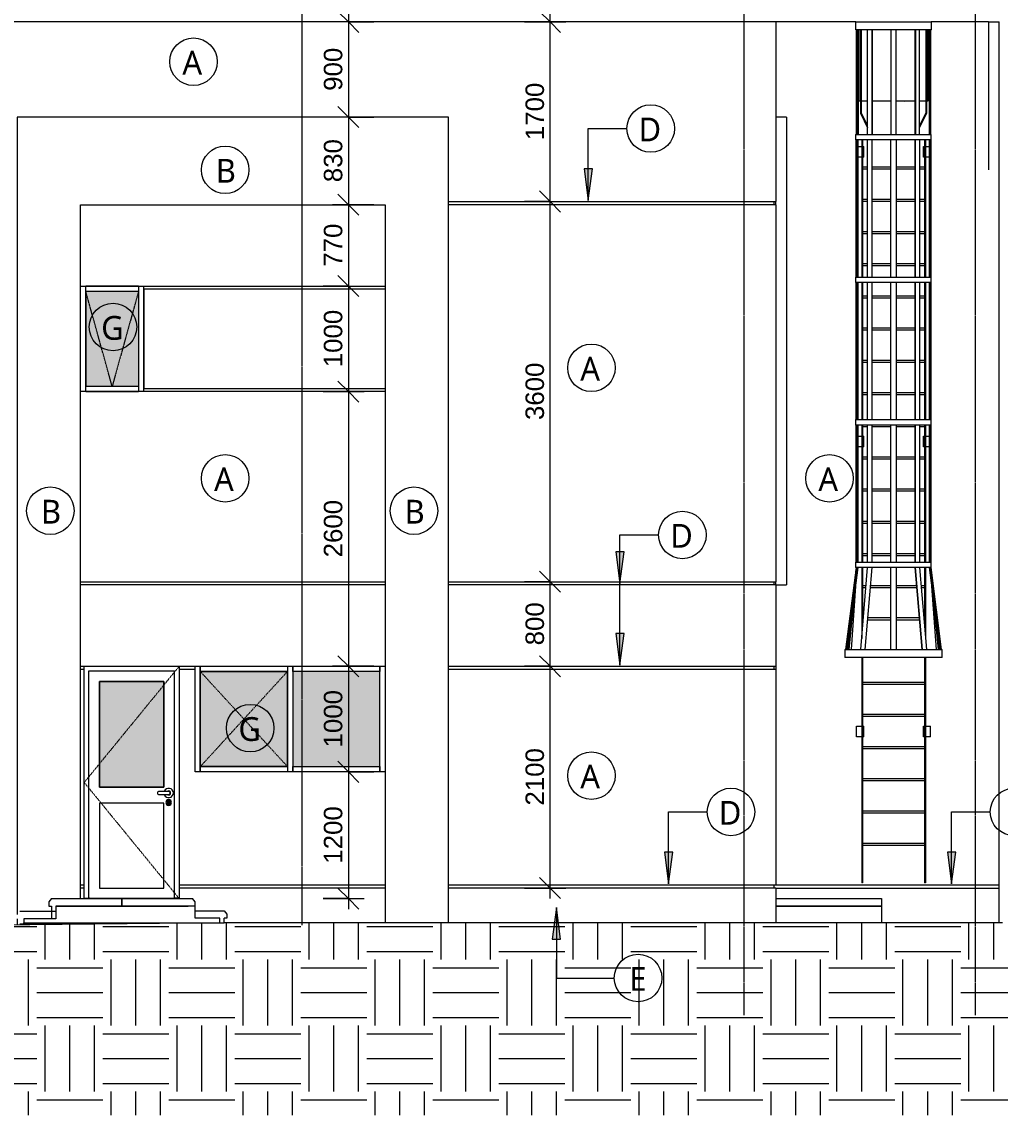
# Model space of a CAD drawing. Header units: millimetres. Extents: x -15568 to 101774, y -1636 to 15232.
# Drawn here: x 35314 to 44579, y -1600 to 8751 of the extents above; entities that cross this region are included whole.
import ezdxf

# ---------------------------------------------------------------- set-up
doc = ezdxf.new("R2010")
doc.units = ezdxf.units.MM
doc.linetypes.add('Dash', pattern=[6, 3, -3])
doc.linetypes.add('Grid Line', pattern=[22.225, 12.7, -3.175, 3.175, -3.175])
for name, color, linetype, lineweight in [('A-ANNO-DIMS', 211, 'Continuous', 9), ('A-ANNO-DIMS-100', 211, 'Continuous', 9), ('A-ANNO-NOTE', 131, 'Continuous', 9), ('A-DETL-GENF', 92, 'Continuous', 9), ('A-DETL-THIN', 151, 'Continuous', 9), ('A-DOOR', 31, 'Continuous', 9), ('A-GENM', 13, 'Continuous', 9), ('A-GLAZ-CURT', 52, 'Continuous', 9), ('A-GLAZ-CURT-HDLN', 51, 'Dash', 9), ('A-GLAZ-CWMG', 51, 'Continuous', 9), ('A-WALL', 113, 'Continuous', 9), ('S-GRID', 1, 'Continuous', 9), ('S-STRS', 31, 'Continuous', 9)]:
    doc.layers.add(name, color=color, linetype=linetype, lineweight=lineweight)
doc.styles.add('Arial_7', font='arial.ttf', dxfattribs={"height": 175})
doc.styles.add('Lucida Sans Unicode', font='l_10646.ttf', dxfattribs={"height": 225})
doc.dimstyles.new('Ele-dim-100_2', dxfattribs={"dimscale": 304.8, "dimtxt": 178.545395, "dimasz": 0.656168, "dimexe": 0.492126, "dimexo": 0.0625, "dimgap": 0.016404, "dimtad": 1, "dimdec": 0, "dimrnd": 5, "dimzin": 0, "dimdsep": 46, "dimtxsty": 'Arial_7', "dimblk1": 'OBLIQUE', "dimblk2": 'OBLIQUE', "dimsah": 1, "dimcen": 0.09, "dimdle": 0.328084, "dimazin": 0, "dimtfac": 1, "dimtdec": 4, "dimtix": 1, "dimtmove": 0, "dimatfit": 3, "dimfxl": 0.787402, "dimfxlon": 1, "dimtvp": 1, "dimtolj": 1, "dimtzin": 0, "dimarcsym": 2})

# ---------------------------------------------------------------- blocks, each defined once
blk = doc.blocks.new('System Panel - Glazed-557371-Elevation-2')
at = {"layer": 'A-GLAZ-CURT'}
blk.add_hatch(color=254, dxfattribs=at).paths.add_polyline_path([(709, 1700), (1272, 1700), (1272, 2600), (447, 2600), (447, 1700), (623, 1700)])
blk = doc.blocks.new('Rectangular Mullion - 50 x 150mm-736311-Elevation-2')
at = {"layer": 'A-GLAZ-CWMG'}
blk.add_line((-428, 2650), (-428, 1650), dxfattribs=at)
blk = doc.blocks.new('Rectangular Mullion - 50 x 150mm-736312-Elevation-2')
at = {"layer": 'A-GLAZ-CWMG'}
blk.add_line((1272, 1650), (1272, 2650), dxfattribs=at)
blk = doc.blocks.new('Rectangular Mullion - 50 x 150mm-736307-Elevation-2')
at = {"layer": 'A-GLAZ-CWMG'}
for p, q in [((-428, 2600), (-428, 2650)), ((397, 2600), (-428, 2600)), ((397, 2650), (397, 2600))]:
    blk.add_line(p, q, dxfattribs=at)
blk = doc.blocks.new('Rectangular Mullion - 50 x 150mm-736308-Elevation-2')
at = {"layer": 'A-GLAZ-CWMG'}
for p, q in [((447, 1650), (447, 1700)), ((447, 1700), (1272, 1700)), ((1272, 1700), (1272, 1650))]:
    blk.add_line(p, q, dxfattribs=at)
blk = doc.blocks.new('M_Fixed Glazed Panel - Glazed Panel-739554-Elevation-2')
at = {"layer": 'A-GLAZ-CURT'}
blk.add_hatch(color=254, dxfattribs=at).paths.add_polyline_path([(-428, 1700), (397, 1700), (397, 2600), (-428, 2600), (-428, 1718)])
for p, q in [((-428, 2600), (397, 2600)), ((-428, 1700), (-428, 2600)), ((397, 1700), (397, 2600)), ((397, 1700), (-428, 1700))]:
    blk.add_line(p, q, dxfattribs=at)
at = {"layer": 'A-GLAZ-CURT-HDLN'}
for p, q in [((-428, 1700), (397, 2600)), ((-428, 2600), (397, 1700))]:
    blk.add_line(p, q, dxfattribs=at)
blk = doc.blocks.new('Rectangular Mullion - 50 x 150mm-736309-Elevation-2')
at = {"layer": 'A-GLAZ-CWMG'}
for p, q in [((447, 2600), (447, 2650)), ((1272, 2600), (447, 2600)), ((1272, 2650), (1272, 2600))]:
    blk.add_line(p, q, dxfattribs=at)
blk = doc.blocks.new('Rectangular Mullion - 50 x 150mm-736310-Elevation-2')
at = {"layer": 'A-GLAZ-CWMG'}
for p, q in [((-428, 1650), (-428, 1700)), ((-428, 1700), (397, 1700)), ((397, 1700), (397, 1650))]:
    blk.add_line(p, q, dxfattribs=at)
blk = doc.blocks.new('Rectangular Mullion - 50x150mm-557370-Elevation-2')
at = {"layer": 'A-GLAZ-CWMG'}
for p, q in [((397, 2650), (397, 1650)), ((447, 2650), (447, 1650))]:
    blk.add_line(p, q, dxfattribs=at)
blk = doc.blocks.new('BEL-TD7 - UD1-1651757-Elevation-2')
at = {"layer": 'A-DOOR', "linetype": 'Dash'}
for p, q in [((-628, 2650), (-1528, 1550)), ((-1528, 1550), (-628, 450))]:
    blk.add_line(p, q, dxfattribs=at)
at = {"layer": 'A-DOOR'}
for p, q in [((-1483, 455), (-1483, 2605)), ((-1483, 2605), (-673, 2605)), ((-673, 455), (-673, 2605)), ((-1383, 1505), (-1383, 2505)), ((-1383, 2505), (-773, 2505)), ((-773, 2505), (-773, 1505)), ((-773, 1505), (-1383, 1505)), ((-823, 1464), (-830, 1462)), ((-830, 1438), (-830, 1462)), ((-814, 1466), (-728, 1466)), ((-1383, 1355), (-1383, 550)), ((-773, 1355), (-1383, 1355)), ((-830, 1438), (-823, 1436)), ((-728, 1434), (-814, 1434)), ((-773, 550), (-773, 1355)), ((-728, 1348), (-728, 1372)), ((-728, 1372), (-727, 1372)), ((-727, 1348), (-728, 1348)), ((-727, 1372), (-727, 1348)), ((-1383, 550), (-773, 550)), ((-1528, 455), (-1483, 455)), ((-1513, 450), (-1513, 455)), ((-1483, 455), (-673, 455)), ((-628, 455), (-673, 455)), ((-643, 450), (-643, 455))]:
    blk.add_line(p, q, dxfattribs=at)
at = {"layer": 'A-DOOR', "flags": 128}
for points in [[(-814, 1466), (-816, 1465), (-818, 1465), (-820, 1464), (-822, 1464), (-823, 1464)], [(-756, 1466), (-756, 1466), (-755, 1466), (-754, 1466), (-753, 1466), (-752, 1466), (-751, 1466), (-750, 1466), (-749, 1466), (-749, 1466), (-748, 1466), (-747, 1466), (-746, 1466), (-745, 1466), (-745, 1466), (-744, 1466), (-743, 1466), (-742, 1466), (-742, 1466), (-741, 1466), (-740, 1466), (-740, 1466), (-739, 1466), (-739, 1466), (-738, 1466), (-738, 1466), (-737, 1466), (-737, 1466), (-736, 1466), (-736, 1466), (-736, 1466), (-735, 1466), (-735, 1466), (-735, 1466), (-735, 1466), (-735, 1466), (-734, 1466)], [(-823, 1436), (-822, 1436), (-820, 1436), (-818, 1435), (-816, 1435), (-814, 1434)], [(-807, 1434), (-808, 1434), (-809, 1434), (-810, 1434), (-811, 1434), (-812, 1434), (-813, 1434), (-813, 1434), (-814, 1434)], [(-734, 1434), (-734, 1434), (-735, 1434), (-735, 1434), (-735, 1434), (-735, 1434), (-736, 1434), (-736, 1434), (-736, 1434), (-737, 1434), (-737, 1434), (-738, 1434), (-738, 1434), (-739, 1434), (-739, 1434), (-740, 1434), (-740, 1434), (-741, 1434), (-742, 1434), (-742, 1434), (-743, 1434), (-744, 1434), (-744, 1434), (-745, 1434), (-746, 1434), (-747, 1434), (-748, 1434), (-748, 1434), (-749, 1434), (-750, 1434), (-751, 1434), (-752, 1434), (-753, 1434), (-754, 1434), (-754, 1434), (-755, 1434), (-756, 1434), (-756, 1434)]]:
    blk.add_lwpolyline(points, dxfattribs=at)
at = {"layer": 'A-DOOR'}
for centre, radius, start, end in [((-728, 1450), 44.4, 0, 158.5714), ((-728, 1450), 44.4, 202.2144, 0), ((-728, 1450), 19, 0, 115.6066), ((-728, 1450), 19, 244.3934, 0), ((-728, 1450), 15.9, 270, 90), ((-728, 1450), 15.9, 0, 60), ((-728, 1360), 27, 0, 180), ((-728, 1360), 27, 180, 360), ((-728, 1360), 18, 0, 180), ((-728, 1360), 18, 180, 360), ((-728, 1450), 15.9, 300, 330)]:
    blk.add_arc(centre, radius, start, end, dxfattribs=at)
blk = doc.blocks.new('Single_Flush_Door_-_Modern_12229 - TD5-882575-Elevation-2')
at = {"layer": 'A-DOOR'}
for p, q in [((-1493, 455), (-1493, 450)), ((-1493, 450), (-1493, 455)), ((-663, 455), (-663, 450)), ((-663, 455), (-663, 450))]:
    blk.add_line(p, q, dxfattribs=at)
at = {"layer": 'A-DOOR', "linetype": 'Dash'}
for p, q in [((-1483, 450), (-1479, 455)), ((-1479, 455), (-1483, 450))]:
    blk.add_line(p, q, dxfattribs=at)
blk = doc.blocks.new('Generic Models 2 - Generic Models 1-700113-Elevation-2')
at = {"layer": 'A-GENM'}
for p in [(7037, 8750), (7137, 220)]:
    blk.add_line(p, (7137, 8750), dxfattribs=at)
blk = doc.blocks.new('proje-back - proje-back-700926-Elevation-2')
at = {"layer": 'A-GENM'}
for p, q in [((5122, 7850), (5022, 7850)), ((5122, 7850), (5122, 3420)), ((5022, 7020), (5022, 7050)), ((5022, 3420), (5022, 3450)), ((5022, 3420), (5122, 3420))]:
    blk.add_line(p, q, dxfattribs=at)
blk = doc.blocks.new('side-projection - side-projection-701340-Elevation-2')
at = {"layer": 'A-GENM'}
for p, q in [((1922, 7850), (-2163, 7850)), ((-2163, 7850), (-2163, 298)), ((1922, 220), (1922, 7850)), ((-1563, 450), (-1563, 7020)), ((-1563, 7020), (1322, 7020)), ((1322, 7020), (1322, 220)), ((-2163, 259), (-2163, 200)), ((-1563, 206), (-1563, 210))]:
    blk.add_line(p, q, dxfattribs=at)
blk = doc.blocks.new('Ladder_complete_5314 - Ladder_complete_5314-1763503-Elevation-2')
at = {"layer": 'A-GENM'}
for p, q in [((5778, 8752), (5778, 8676)), ((5780, 8752), (6495, 8752)), ((6496, 8676), (6496, 8752)), ((6495, 8676), (5780, 8676)), ((5786, 7685), (5786, 8676)), ((5795, 8676), (5795, 7685)), ((5801, 8676), (5801, 7685)), ((5823, 8676), (5823, 7886)), ((5832, 7888), (5832, 8676)), ((5891, 7685), (5891, 8676)), ((5930, 8676), (5930, 7685)), ((5934, 8676), (5934, 7685)), ((6112, 8676), (6112, 7685)), ((6163, 7685), (6163, 8676)), ((6340, 8676), (6340, 7685)), ((6344, 8676), (6344, 7685)), ((6383, 7685), (6383, 8676)), ((6442, 8676), (6442, 7888)), ((6451, 7886), (6451, 8676)), ((6474, 8676), (6474, 7685)), ((6480, 8676), (6480, 7685)), ((6489, 7685), (6489, 8676)), ((5823, 7886), (5891, 7749)), ((5891, 7771), (5832, 7888)), ((6442, 7888), (6383, 7771)), ((6383, 7749), (6451, 7886)), ((5776, 7685), (5776, 7634)), ((5776, 7685), (6493, 7685)), ((6493, 7634), (6493, 7685)), ((6493, 7634), (5776, 7634)), ((5782, 6335), (5782, 7634)), ((5786, 6335), (5786, 7634)), ((5795, 7634), (5795, 6335)), ((5801, 6335), (5801, 7634)), ((5801, 7571), (5835, 7571)), ((5835, 7634), (5835, 6335)), ((5844, 7634), (5844, 6335)), ((5844, 7571), (5854, 7571)), ((5844, 7469), (5844, 7571)), ((5854, 7469), (5854, 7571)), ((5891, 6335), (5891, 7634)), ((5930, 7634), (5930, 6335)), ((5934, 6335), (5934, 7634)), ((6112, 6335), (6112, 7634)), ((6163, 7634), (6163, 6335)), ((6340, 7634), (6340, 6335)), ((6344, 6335), (6344, 7634)), ((6383, 7634), (6383, 6335)), ((6421, 7571), (6430, 7571)), ((6421, 7469), (6421, 7571)), ((6430, 7634), (6430, 6335)), ((6430, 7469), (6430, 7571)), ((6440, 7634), (6440, 6335)), ((6440, 7571), (6474, 7571)), ((6474, 7634), (6474, 6335)), ((6480, 6335), (6480, 7634)), ((6489, 7634), (6489, 6335)), ((5835, 7469), (5801, 7469)), ((5854, 7469), (5844, 7469)), ((6430, 7469), (6421, 7469)), ((6474, 7469), (6440, 7469)), ((5844, 7377), (5891, 7377)), ((5844, 7358), (5891, 7358)), ((5934, 7377), (6112, 7377)), ((5934, 7358), (6112, 7358)), ((6163, 7377), (6340, 7377)), ((6163, 7358), (6340, 7358)), ((6383, 7377), (6430, 7377)), ((6383, 7358), (6430, 7358)), ((5844, 7072), (5891, 7072)), ((5844, 7053), (5891, 7053)), ((5934, 7072), (6112, 7072)), ((5934, 7053), (6112, 7053)), ((6163, 7072), (6340, 7072)), ((6163, 7053), (6340, 7053)), ((6383, 7072), (6430, 7072)), ((6383, 7053), (6430, 7053)), ((5844, 6767), (5891, 6767)), ((5844, 6748), (5891, 6748)), ((5934, 6767), (6112, 6767)), ((5934, 6748), (6112, 6748)), ((6163, 6767), (6340, 6767)), ((6163, 6748), (6340, 6748)), ((6383, 6767), (6430, 6767)), ((6383, 6748), (6430, 6748)), ((5844, 6463), (5891, 6463)), ((5844, 6444), (5891, 6444)), ((5934, 6463), (6112, 6463)), ((5934, 6444), (6112, 6444)), ((6163, 6463), (6340, 6463)), ((6163, 6444), (6340, 6444)), ((6383, 6463), (6430, 6463)), ((6383, 6444), (6430, 6444)), ((5776, 6335), (5776, 6284)), ((5776, 6335), (6493, 6335)), ((6493, 6284), (6493, 6335)), ((6493, 6284), (5776, 6284)), ((5782, 4985), (5782, 6284)), ((5786, 4985), (5786, 6284)), ((5795, 6284), (5795, 4985)), ((5801, 4985), (5801, 6284)), ((5835, 6284), (5835, 4985)), ((5844, 6284), (5844, 4985)), ((5891, 4985), (5891, 6284)), ((5930, 6284), (5930, 4985)), ((5934, 4985), (5934, 6284)), ((6112, 4985), (6112, 6284)), ((6163, 6284), (6163, 4985)), ((6340, 6284), (6340, 4985)), ((6344, 4985), (6344, 6284)), ((6383, 6284), (6383, 4985)), ((6430, 6284), (6430, 4985)), ((6440, 6284), (6440, 4985)), ((6474, 6284), (6474, 4985)), ((6480, 4985), (6480, 6284)), ((6489, 6284), (6489, 4985)), ((5844, 6158), (5891, 6158)), ((5844, 6139), (5891, 6139)), ((5934, 6158), (6112, 6158)), ((5934, 6139), (6112, 6139)), ((6163, 6158), (6340, 6158)), ((6163, 6139), (6340, 6139)), ((6383, 6158), (6430, 6158)), ((6383, 6139), (6430, 6139)), ((5844, 5853), (5891, 5853)), ((5844, 5834), (5891, 5834)), ((5934, 5853), (6112, 5853)), ((5934, 5834), (6112, 5834)), ((6163, 5853), (6340, 5853)), ((6163, 5834), (6340, 5834)), ((6383, 5853), (6430, 5853)), ((6383, 5834), (6430, 5834)), ((5844, 5548), (5891, 5548)), ((5844, 5529), (5891, 5529)), ((5934, 5548), (6112, 5548)), ((5934, 5529), (6112, 5529)), ((6163, 5548), (6340, 5548)), ((6163, 5529), (6340, 5529)), ((6383, 5548), (6430, 5548)), ((6383, 5529), (6430, 5529)), ((5844, 5243), (5891, 5243)), ((5844, 5224), (5891, 5224)), ((5934, 5243), (6112, 5243)), ((5934, 5224), (6112, 5224)), ((6163, 5243), (6340, 5243)), ((6163, 5224), (6340, 5224)), ((6383, 5243), (6430, 5243)), ((6383, 5224), (6430, 5224)), ((5776, 4985), (5776, 4934)), ((5776, 4985), (6493, 4985)), ((6493, 4934), (6493, 4985)), ((6493, 4934), (5776, 4934)), ((5782, 3635), (5782, 4934)), ((5786, 3635), (5786, 4934)), ((5795, 4934), (5795, 3635)), ((5801, 3635), (5801, 4934)), ((5835, 4934), (5835, 3635)), ((5844, 4934), (5844, 3635)), ((5844, 4920), (5891, 4920)), ((5891, 3635), (5891, 4934)), ((5930, 4934), (5930, 3635)), ((5934, 3635), (5934, 4934)), ((5934, 4920), (6112, 4920)), ((6112, 3635), (6112, 4934)), ((6163, 4934), (6163, 3635)), ((6163, 4920), (6340, 4920)), ((6340, 4934), (6340, 3635)), ((6344, 3635), (6344, 4934)), ((6383, 4934), (6383, 3635)), ((6383, 4920), (6430, 4920)), ((6430, 4934), (6430, 3635)), ((6440, 4934), (6440, 3635)), ((6474, 4934), (6474, 3635)), ((6480, 3635), (6480, 4934)), ((6489, 4934), (6489, 3635)), ((5801, 4827), (5835, 4827)), ((5844, 4827), (5854, 4827)), ((5844, 4726), (5844, 4827)), ((5854, 4726), (5854, 4827)), ((6421, 4827), (6430, 4827)), ((6421, 4726), (6421, 4827)), ((6430, 4726), (6430, 4827)), ((6440, 4827), (6474, 4827)), ((5835, 4726), (5801, 4726)), ((5854, 4726), (5844, 4726)), ((6430, 4726), (6421, 4726)), ((6474, 4726), (6440, 4726)), ((5844, 4634), (5891, 4634)), ((5844, 4615), (5891, 4615)), ((5934, 4634), (6112, 4634)), ((5934, 4615), (6112, 4615)), ((6163, 4634), (6340, 4634)), ((6163, 4615), (6340, 4615)), ((6383, 4634), (6430, 4634)), ((6383, 4615), (6430, 4615)), ((5844, 4329), (5891, 4329)), ((5844, 4310), (5891, 4310)), ((5934, 4329), (6112, 4329)), ((5934, 4310), (6112, 4310)), ((6163, 4329), (6340, 4329)), ((6163, 4310), (6340, 4310)), ((6383, 4329), (6430, 4329)), ((6383, 4310), (6430, 4310)), ((5844, 4024), (5891, 4024)), ((5844, 4005), (5891, 4005)), ((5934, 4024), (6112, 4024)), ((5934, 4005), (6112, 4005)), ((6163, 4024), (6340, 4024)), ((6163, 4005), (6340, 4005)), ((6383, 4024), (6430, 4024)), ((6383, 4005), (6430, 4005)), ((5776, 3635), (5776, 3584)), ((5776, 3635), (6493, 3635)), ((5844, 3719), (5891, 3719)), ((5844, 3700), (5891, 3700)), ((5934, 3719), (6112, 3719)), ((5934, 3700), (6112, 3700)), ((6163, 3719), (6340, 3719)), ((6163, 3700), (6340, 3700)), ((6383, 3719), (6430, 3719)), ((6383, 3700), (6430, 3700)), ((6493, 3584), (6493, 3635)), ((5686, 2810), (5786, 3584)), ((5795, 3584), (5694, 2810)), ((5701, 2810), (5801, 3584)), ((6493, 3584), (5776, 3584)), ((5781, 3546), (5785, 3584)), ((5826, 2810), (5891, 3584)), ((5835, 3584), (5835, 2914)), ((5844, 3584), (5844, 3027)), ((5930, 3584), (5865, 2810)), ((5869, 2810), (5934, 3584)), ((6112, 2810), (6112, 3584)), ((6163, 3584), (6163, 2810)), ((6340, 3584), (6405, 2810)), ((6410, 2810), (6344, 3584)), ((6383, 3584), (6448, 2810)), ((6430, 3584), (6430, 3027)), ((6440, 3584), (6440, 2914)), ((6474, 3584), (6574, 2810)), ((6580, 2810), (6480, 3584)), ((6489, 3584), (6589, 2810)), ((6494, 3546), (6490, 3584)), ((5778, 3408), (5734, 2810)), ((5844, 3415), (5877, 3415)), ((5844, 3396), (5875, 3396)), ((5918, 3396), (6112, 3396)), ((5920, 3415), (6112, 3415)), ((6163, 3415), (6354, 3415)), ((6163, 3396), (6356, 3396)), ((6397, 3415), (6430, 3415)), ((6399, 3396), (6430, 3396)), ((6496, 3408), (6540, 2810)), ((5758, 3255), (5714, 2810)), ((6516, 3255), (6560, 2810)), ((5844, 3110), (5851, 3110)), ((5894, 3110), (6112, 3110)), ((6163, 3110), (6380, 3110)), ((6423, 3110), (6430, 3110)), ((5708, 2810), (5732, 3048)), ((5844, 3091), (5850, 3091)), ((5893, 3091), (6112, 3091)), ((6163, 3091), (6382, 3091)), ((6425, 3091), (6430, 3091)), ((6566, 2810), (6543, 3048)), ((5677, 2810), (5677, 2734)), ((5677, 2810), (6597, 2810)), ((6598, 2734), (6598, 2810)), ((6597, 2734), (5677, 2734)), ((5835, 2734), (5835, 600)), ((5844, 2734), (5844, 600)), ((6430, 2734), (6430, 600)), ((6440, 2734), (6440, 600)), ((5844, 2500), (6430, 2500)), ((5844, 2481), (6430, 2481)), ((5844, 2195), (6430, 2195)), ((5844, 2176), (6430, 2176)), ((5787, 2084), (5835, 2084)), ((5787, 1983), (5787, 2084)), ((5844, 2084), (5854, 2084)), ((5844, 1983), (5844, 2084)), ((5854, 1983), (5854, 2084)), ((6421, 2084), (6430, 2084)), ((6421, 1983), (6421, 2084)), ((6430, 1983), (6430, 2084)), ((6440, 2084), (6487, 2084)), ((6487, 1983), (6487, 2084)), ((5835, 1983), (5787, 1983)), ((5854, 1983), (5844, 1983)), ((6430, 1983), (6421, 1983)), ((6487, 1983), (6440, 1983)), ((5844, 1891), (6430, 1891)), ((5844, 1872), (6430, 1872)), ((5844, 1586), (6430, 1586)), ((5844, 1567), (6430, 1567)), ((5844, 1281), (6430, 1281)), ((5844, 1262), (6430, 1262)), ((5844, 976), (6430, 976)), ((5844, 957), (6430, 957)), ((5844, 600), (5835, 600)), ((6440, 600), (6430, 600))]:
    blk.add_line(p, q, dxfattribs=at)
blk = doc.blocks.new('Rectangular Mullion - 50 x 150mm-736500-Elevation-2')
at = {"layer": 'A-GLAZ-CWMG'}
blk.add_line((5022, 2650), (5022, 2620), dxfattribs=at)
blk = doc.blocks.new('Top-hung - Glazed Panel-739642-Elevation-2')
at = {"layer": 'A-GLAZ-CURT'}
blk.add_hatch(color=254, dxfattribs=at).paths.add_polyline_path([(-1092, 5300), (-1013, 5300), (-1013, 6200), (-1513, 6200), (-1513, 5300), (-1435, 5300)])
for p, q in [((-1513, 6200), (-1013, 6200)), ((-1513, 6200), (-1513, 5300)), ((-1013, 6200), (-1013, 5300)), ((-1013, 5300), (-1513, 5300))]:
    blk.add_line(p, q, dxfattribs=at)
at = {"layer": 'A-GLAZ-CURT-HDLN'}
for p, q in [((-1263, 5300), (-1513, 6200)), ((-1013, 6200), (-1263, 5300))]:
    blk.add_line(p, q, dxfattribs=at)
blk = doc.blocks.new('Rectangular Mullion - 50 x 150mm-736499-Elevation-2')
at = {"layer": 'A-GLAZ-CWMG'}
for p, q in [((-1013, 6250), (-963, 6250)), ((-1013, 6250), (-1013, 5250)), ((-963, 5250), (-963, 6250)), ((-963, 5250), (-1013, 5250))]:
    blk.add_line(p, q, dxfattribs=at)
blk = doc.blocks.new('Rectangular Mullion - 50 x 150mm-V3-Elevation-2')
at = {"layer": 'A-GLAZ-CWMG'}
for p, q in [((-1563, 6250), (-1513, 6250)), ((-1513, 5250), (-1513, 6250)), ((-1513, 5250), (-1563, 5250))]:
    blk.add_line(p, q, dxfattribs=at)
blk = doc.blocks.new('Rectangular Mullion - 50 x 150mm-736534-Elevation-2')
at = {"layer": 'A-GLAZ-CWMG'}
for p, q in [((-1513, 6200), (-1513, 6250)), ((-1013, 6250), (-1513, 6250)), ((-1013, 6250), (-1013, 6200)), ((-1513, 6200), (-1013, 6200))]:
    blk.add_line(p, q, dxfattribs=at)
blk = doc.blocks.new('Rectangular Mullion - 50 x 150mm-736535-Elevation-2')
at = {"layer": 'A-GLAZ-CWMG'}
for p, q in [((-1513, 5250), (-1513, 5300)), ((-1013, 5300), (-1513, 5300)), ((-1013, 5300), (-1013, 5250)), ((-1513, 5250), (-1013, 5250))]:
    blk.add_line(p, q, dxfattribs=at)
blk = doc.blocks.new('Chequered plate - Chequered plate-1756850-Elevation-2')
at = {"layer": 'A-GENM'}
h = blk.add_hatch(dxfattribs=at)
h.set_pattern_fill('FP_4', color=256, style=0, pattern_type=2)
h.set_pattern_definition([(45, (-3852.3, 1200), (-212.132, 212.132), []), (135, (-3852.3, 1200), (-212.132, -212.132), [])])
h.paths.add_polyline_path([(6453, 8000), (6462, 8000), (6462, 8004), (6451, 8004), (6451, 8000)])
h.paths.add_polyline_path([(5812, 8000), (5823, 8000), (5823, 8004), (5812, 8004)])
h.paths.add_polyline_path([(5832, 8000), (5891, 8000), (5891, 8004), (5832, 8004)])
h.paths.add_polyline_path([(5934, 8000), (6112, 8000), (6112, 8004), (5934, 8004)])
h.paths.add_polyline_path([(6442, 8000), (6442, 8004), (6383, 8004), (6383, 8000)])
h.paths.add_polyline_path([(6340, 8000), (6340, 8004), (6163, 8004), (6163, 8000)])
for p, q in [((5812, 8004), (5823, 8004)), ((5812, 8000), (5812, 8004)), ((5823, 8000), (5812, 8000)), ((5832, 8004), (5891, 8004)), ((5891, 8000), (5832, 8000)), ((5934, 8004), (6112, 8004)), ((6112, 8000), (5934, 8000)), ((6163, 8004), (6340, 8004)), ((6340, 8000), (6163, 8000)), ((6383, 8004), (6442, 8004)), ((6442, 8000), (6383, 8000)), ((6451, 8004), (6462, 8004)), ((6462, 8000), (6451, 8000)), ((6462, 8004), (6462, 8000))]:
    blk.add_line(p, q, dxfattribs=at)
blk = doc.blocks.new('GL-TEXT2 - External finishes-tag 2-777035-Elevation-2')
at = {"layer": 'A-ANNO-NOTE'}
blk.add_circle((-4088, 5475), 225, dxfattribs=at)
blk = doc.blocks.new('DIMBLOCK36-Elevation-2')
at = {"layer": 'A-ANNO-DIMS-100', "transparency": 16777216}
for p, q in [((38407, 9350), (38307, 9450)), ((38407, 9450), (38407, 8750)), ((38647, 9350), (38257, 9350)), ((38407, 9350), (38507, 9250)), ((38407, 9350), (38647, 9350)), ((38407, 8750), (38307, 8850)), ((38647, 8750), (38257, 8750)), ((38407, 8750), (38507, 8650)), ((38407, 8750), (38647, 8750))]:
    blk.add_line(p, q, dxfattribs=at)
at = {"layer": 'A-ANNO-DIMS-100', "color": 0, "transparency": 16777216, "insert": (38174, 8848), "char_height": 175, "width": 484.54, "attachment_point": 1, "rotation": 90, "line_spacing_factor": 0.941778, "style": 'Arial_7'}
blk.add_mtext('600', dxfattribs=at)
blk = doc.blocks.new('_Oblique')
at = {"color": 0, "linetype": 'ByBlock', "lineweight": -2}
blk.add_line((-0.5, -0.5), (0.5, 0.5), dxfattribs=at)
blk = doc.blocks.new('DIMBLOCK37-Elevation-2')
at = {"layer": 'A-ANNO-DIMS-100', "transparency": 16777216}
for p, q in [((38407, 8750), (38307, 8850)), ((38647, 8750), (38257, 8750)), ((38407, 8750), (38407, 7850)), ((38407, 8750), (38507, 8650)), ((38407, 8750), (38647, 8750)), ((38407, 7850), (38307, 7950)), ((38647, 7850), (38257, 7850)), ((38407, 7850), (38507, 7750)), ((38407, 7850), (38647, 7850))]:
    blk.add_line(p, q, dxfattribs=at)
at = {"layer": 'A-ANNO-DIMS-100', "color": 0, "transparency": 16777216, "insert": (38174, 8098), "char_height": 175, "width": 484.54, "attachment_point": 1, "rotation": 90, "line_spacing_factor": 0.941778, "style": 'Arial_7'}
blk.add_mtext('900', dxfattribs=at)
blk = doc.blocks.new('DIMBLOCK38-Elevation-2')
at = {"layer": 'A-ANNO-DIMS-100', "transparency": 16777216}
for p, q in [((38407, 7850), (38307, 7950)), ((38647, 7850), (38257, 7850)), ((38407, 7850), (38407, 7020)), ((38407, 7850), (38507, 7750)), ((38407, 7850), (38647, 7850)), ((38407, 7020), (38307, 7120)), ((38647, 7020), (38257, 7020)), ((38407, 7020), (38507, 6920)), ((38407, 7020), (38647, 7020))]:
    blk.add_line(p, q, dxfattribs=at)
at = {"layer": 'A-ANNO-DIMS-100', "color": 0, "transparency": 16777216, "insert": (38174, 7233), "char_height": 175, "width": 484.54, "attachment_point": 1, "rotation": 90, "line_spacing_factor": 0.941778, "style": 'Arial_7'}
blk.add_mtext('830', dxfattribs=at)
blk = doc.blocks.new('DIMBLOCK39-Elevation-2')
at = {"layer": 'A-ANNO-DIMS-100', "transparency": 16777216}
for p, q in [((38407, 7020), (38307, 7120)), ((38647, 7020), (38257, 7020)), ((38407, 7020), (38407, 6250)), ((38407, 7020), (38507, 6920)), ((38407, 7020), (38647, 7020)), ((38407, 6250), (38307, 6350)), ((38167, 6250), (38557, 6250)), ((38407, 6250), (38167, 6250)), ((38407, 6250), (38507, 6150))]:
    blk.add_line(p, q, dxfattribs=at)
at = {"layer": 'A-ANNO-DIMS-100', "color": 0, "transparency": 16777216, "insert": (38174, 6433), "char_height": 175, "width": 484.54, "attachment_point": 1, "rotation": 90, "line_spacing_factor": 0.941778, "style": 'Arial_7'}
blk.add_mtext('770', dxfattribs=at)
blk = doc.blocks.new('DIMBLOCK40-Elevation-2')
at = {"layer": 'A-ANNO-DIMS-100', "transparency": 16777216}
for p, q in [((38407, 6250), (38307, 6350)), ((38167, 6250), (38557, 6250)), ((38407, 6250), (38167, 6250)), ((38407, 6250), (38407, 5250)), ((38407, 6250), (38507, 6150)), ((38407, 5250), (38307, 5350)), ((38167, 5250), (38557, 5250)), ((38407, 5250), (38167, 5250)), ((38407, 5250), (38507, 5150))]:
    blk.add_line(p, q, dxfattribs=at)
at = {"layer": 'A-ANNO-DIMS-100', "color": 0, "transparency": 16777216, "insert": (38174, 5481), "char_height": 175, "width": 646.06, "attachment_point": 1, "rotation": 90, "line_spacing_factor": 0.941778, "style": 'Arial_7'}
blk.add_mtext('1000', dxfattribs=at)
blk = doc.blocks.new('DIMBLOCK41-Elevation-2')
at = {"layer": 'A-ANNO-DIMS-100', "transparency": 16777216}
for p, q in [((38407, 5250), (38307, 5350)), ((38167, 5250), (38557, 5250)), ((38407, 5250), (38167, 5250)), ((38407, 5250), (38407, 2650)), ((38407, 5250), (38507, 5150)), ((38407, 2650), (38307, 2750)), ((38647, 2650), (38257, 2650)), ((38407, 2650), (38507, 2550)), ((38407, 2650), (38647, 2650))]:
    blk.add_line(p, q, dxfattribs=at)
at = {"layer": 'A-ANNO-DIMS-100', "color": 0, "transparency": 16777216, "insert": (38174, 3681), "char_height": 175, "width": 646.06, "attachment_point": 1, "rotation": 90, "line_spacing_factor": 0.941778, "style": 'Arial_7'}
blk.add_mtext('2600', dxfattribs=at)
blk = doc.blocks.new('DIMBLOCK42-Elevation-2')
at = {"layer": 'A-ANNO-DIMS-100', "transparency": 16777216}
for p, q in [((38407, 2650), (38307, 2750)), ((38647, 2650), (38257, 2650)), ((38407, 2650), (38407, 1650)), ((38407, 2650), (38507, 2550)), ((38407, 2650), (38647, 2650)), ((38407, 1650), (38307, 1750)), ((38647, 1650), (38257, 1650)), ((38407, 1650), (38507, 1550)), ((38407, 1650), (38647, 1650))]:
    blk.add_line(p, q, dxfattribs=at)
at = {"layer": 'A-ANNO-DIMS-100', "color": 0, "transparency": 16777216, "insert": (38174, 1881), "char_height": 175, "width": 646.06, "attachment_point": 1, "rotation": 90, "line_spacing_factor": 0.941778, "style": 'Arial_7'}
blk.add_mtext('1000', dxfattribs=at)
blk = doc.blocks.new('DIMBLOCK43-Elevation-2')
at = {"layer": 'A-ANNO-DIMS-100', "transparency": 16777216}
for p, q in [((38407, 1650), (38307, 1750)), ((38647, 1650), (38257, 1650)), ((38407, 1650), (38407, 350)), ((38407, 1650), (38507, 1550)), ((38407, 1650), (38647, 1650)), ((38407, 450), (38307, 550)), ((38167, 450), (38557, 450)), ((38407, 450), (38167, 450)), ((38407, 450), (38507, 350))]:
    blk.add_line(p, q, dxfattribs=at)
at = {"layer": 'A-ANNO-DIMS-100', "color": 0, "transparency": 16777216, "insert": (38174, 781), "char_height": 175, "width": 646.06, "attachment_point": 1, "rotation": 90, "line_spacing_factor": 0.941778, "style": 'Arial_7'}
blk.add_mtext('1200', dxfattribs=at)
blk = doc.blocks.new('DIMBLOCK53-Elevation-2')
at = {"layer": 'A-ANNO-DIMS-100', "transparency": 16777216}
for p, q in [((40316, 2650), (40216, 2750)), ((40076, 2650), (40466, 2650)), ((40316, 2650), (40076, 2650)), ((40316, 450), (40316, 2650)), ((40316, 2650), (40416, 2550)), ((40316, 550), (40216, 650)), ((40076, 550), (40466, 550)), ((40316, 550), (40076, 550)), ((40316, 550), (40416, 450))]:
    blk.add_line(p, q, dxfattribs=at)
at = {"layer": 'A-ANNO-DIMS-100', "color": 0, "transparency": 16777216, "insert": (40084, 1331), "char_height": 175, "width": 646.06, "attachment_point": 1, "rotation": 90, "line_spacing_factor": 0.941778, "style": 'Arial_7'}
blk.add_mtext('2100', dxfattribs=at)
blk = doc.blocks.new('DIMBLOCK54-Elevation-2')
at = {"layer": 'A-ANNO-DIMS-100', "transparency": 16777216}
for p, q in [((40316, 3450), (40216, 3550)), ((40076, 3450), (40466, 3450)), ((40316, 3450), (40076, 3450)), ((40316, 2650), (40316, 3450)), ((40316, 3450), (40416, 3350)), ((40316, 2650), (40216, 2750)), ((40076, 2650), (40466, 2650)), ((40316, 2650), (40076, 2650)), ((40316, 2650), (40416, 2550))]:
    blk.add_line(p, q, dxfattribs=at)
at = {"layer": 'A-ANNO-DIMS-100', "color": 0, "transparency": 16777216, "insert": (40084, 2848), "char_height": 175, "width": 484.54, "attachment_point": 1, "rotation": 90, "line_spacing_factor": 0.941778, "style": 'Arial_7'}
blk.add_mtext('800', dxfattribs=at)
blk = doc.blocks.new('DIMBLOCK55-Elevation-2')
at = {"layer": 'A-ANNO-DIMS-100', "transparency": 16777216}
for p, q in [((40316, 7050), (40216, 7150)), ((40076, 7050), (40466, 7050)), ((40316, 7050), (40076, 7050)), ((40316, 3450), (40316, 7050)), ((40316, 7050), (40416, 6950)), ((40316, 3450), (40216, 3550)), ((40076, 3450), (40466, 3450)), ((40316, 3450), (40076, 3450)), ((40316, 3450), (40416, 3350))]:
    blk.add_line(p, q, dxfattribs=at)
at = {"layer": 'A-ANNO-DIMS-100', "color": 0, "transparency": 16777216, "insert": (40084, 4981), "char_height": 175, "width": 646.06, "attachment_point": 1, "rotation": 90, "line_spacing_factor": 0.941778, "style": 'Arial_7'}
blk.add_mtext('3600', dxfattribs=at)
blk = doc.blocks.new('DIMBLOCK56-Elevation-2')
at = {"layer": 'A-ANNO-DIMS-100', "transparency": 16777216}
for p, q in [((40316, 8750), (40216, 8850)), ((40076, 8750), (40466, 8750)), ((40316, 8750), (40076, 8750)), ((40316, 7050), (40316, 8750)), ((40316, 8750), (40416, 8650)), ((40316, 7050), (40216, 7150)), ((40076, 7050), (40466, 7050)), ((40316, 7050), (40076, 7050)), ((40316, 7050), (40416, 6950))]:
    blk.add_line(p, q, dxfattribs=at)
at = {"layer": 'A-ANNO-DIMS-100', "color": 0, "transparency": 16777216, "insert": (40084, 7631), "char_height": 175, "width": 646.06, "attachment_point": 1, "rotation": 90, "line_spacing_factor": 0.941778, "style": 'Arial_7'}
blk.add_mtext('1700', dxfattribs=at)
blk = doc.blocks.new('DIMBLOCK57-Elevation-2')
at = {"layer": 'A-ANNO-DIMS-100', "transparency": 16777216}
for p, q in [((40316, 9350), (40216, 9450)), ((40316, 8750), (40316, 9450)), ((40076, 9350), (40466, 9350)), ((40316, 9350), (40076, 9350)), ((40316, 9350), (40416, 9250)), ((40316, 8750), (40216, 8850)), ((40076, 8750), (40466, 8750)), ((40316, 8750), (40076, 8750)), ((40316, 8750), (40416, 8650))]:
    blk.add_line(p, q, dxfattribs=at)
at = {"layer": 'A-ANNO-DIMS-100', "color": 0, "transparency": 16777216, "insert": (40084, 8848), "char_height": 175, "width": 484.54, "attachment_point": 1, "rotation": 90, "line_spacing_factor": 0.941778, "style": 'Arial_7'}
blk.add_mtext('600', dxfattribs=at)

msp = doc.modelspace()

# ---------------------------------------------------------------- hatches: boundary and pattern name
at = {"layer": 'A-ANNO-NOTE'}
for points in [[(40678.4, 7059.4), (40717.9, 7359.4), (40638.9, 7359.4)], [(40978.4, 3434.8), (41017.9, 3734.8), (40938.9, 3734.8)], [(40978.4, 2659.4), (41017.9, 2959.4), (40938.9, 2959.4)], [(41438.4, 589.4), (41477.9, 889.4), (41398.9, 889.4)], [(44118.4, 589.4), (44157.9, 889.4), (44078.9, 889.4)], [(40376.1, 365.3), (40336.6, 65.3), (40415.6, 65.3)]]:
    msp.add_hatch(color=256, dxfattribs=at).paths.add_polyline_path(points)
at = {"layer": 'A-DETL-GENF'}
msp.add_hatch(color=254, dxfattribs=at).paths.add_polyline_path([(36049.6, 1505), (36659.6, 1505), (36659.6, 2505), (36049.6, 2505), (36049.6, 1591.6)])
h = msp.add_hatch(dxfattribs=at)
h.set_pattern_fill('FP_5', color=8, style=0, pattern_type=2)
h.set_pattern_definition([(0, (33580.17, 1200), (625, 625), [625, -625]), (0, (33580.17, 1434.4), (625, 625), [625, -625]), (0, (33580.17, 1668.75), (625, 625), [625, -625]), (90, (33658.3, 1746.9), (-625, 625), [625, -625]), (90, (33892.67, 1746.9), (-625, 625), [625, -625]), (90, (34127.04, 1746.9), (-625, 625), [625, -625])])
h.paths.add_polyline_path([(51086.8, -1600), (51988.4, -1600), (51988.4, 300), (50554.6, 300), (50554.6, -180.7), (50479.6, -180.7), (50479.6, -229.3), (50414.6, -120.7), (50414.6, -180.7), (50354.6, -180.7), (50354.6, 300), (47054.6, 300), (44569.6, 220), (37189.3, 219.6), (30404.6, 150), (29054.6, 150), (26754.6, 0), (19554.6, 0), (19554.6, -427.2), (19479.6, -427.2), (19479.6, -475.7), (19414.6, -367.2), (19414.6, -427.2), (19354.6, -427.2), (19354.6, 0), (19154.6, 0), (19154.6, -1600), (50354.6, -1600)])

# ---------------------------------------------------------------- linework, layer by layer
at = {"layer": 'A-ANNO-NOTE'}
for p, q in [((40678.4, 7740.7), (41044.6, 7740.7)), ((40678.4, 7059.4), (40678.4, 7740.7)), ((40717.9, 7359.4), (40638.9, 7359.4)), ((40638.9, 7359.4), (40678.4, 7059.4)), ((40678.4, 7059.4), (40717.9, 7359.4)), ((40978.4, 3893.1), (41344.6, 3893.1)), ((40978.4, 3434.8), (40978.4, 3893.1)), ((40978.4, 3893.1), (41344.6, 3893.1)), ((40978.4, 2659.4), (40978.4, 3893.1)), ((41017.9, 3734.8), (40938.9, 3734.8)), ((40938.9, 3734.8), (40978.4, 3434.8)), ((40978.4, 3434.8), (41017.9, 3734.8)), ((41017.9, 2959.4), (40938.9, 2959.4)), ((40938.9, 2959.4), (40978.4, 2659.4)), ((40978.4, 2659.4), (41017.9, 2959.4)), ((41438.4, 1270.7), (41804.6, 1270.7)), ((41438.4, 589.4), (41438.4, 1270.7)), ((44118.4, 1270.7), (44484.6, 1270.7)), ((44118.4, 589.4), (44118.4, 1270.7)), ((41477.9, 889.4), (41398.9, 889.4)), ((41398.9, 889.4), (41438.4, 589.4)), ((41438.4, 589.4), (41477.9, 889.4)), ((44157.9, 889.4), (44078.9, 889.4)), ((44078.9, 889.4), (44118.4, 589.4)), ((44118.4, 589.4), (44157.9, 889.4)), ((40376.1, 365.3), (40336.6, 65.3)), ((40415.6, 65.3), (40376.1, 365.3)), ((40376.1, 365.3), (40376.1, -301.8)), ((40336.6, 65.3), (40415.6, 65.3)), ((40376.1, -301.8), (40924.7, -301.8))]:
    msp.add_line(p, q, dxfattribs=at)
at = {"layer": 'A-DETL-THIN'}
for p, q in [((36659.6, 2505), (36049.6, 2505)), ((36049.6, 2505), (36049.6, 1505)), ((36659.6, 1505), (36659.6, 2505)), ((36049.6, 1505), (36659.6, 1505)), ((42454.6, 580), (44569.6, 580)), ((42454.6, 550), (44569.6, 550)), ((36954.6, 379.2), (35634.6, 379.2)), ((35634.6, 379.2), (35634.6, 260)), ((36954.6, 265), (36954.6, 379.2)), ((37229.6, 220), (30404.6, 150)), ((35634.6, 260), (35334, 260)), ((35334, 260), (35334, 220)), ((35334, 220), (37189.6, 220)), ((37189.6, 265), (36954.6, 265)), ((37189.6, 220), (37189.6, 265)), ((44601.3, 220), (37229.6, 220))]:
    msp.add_line(p, q, dxfattribs=at)
at = {"layer": 'A-WALL'}
for p, q in [((43212.3, 8750), (27419.6, 8750)), ((42454.6, 8750), (42454.6, 7050)), ((44469.6, 8750), (43927, 8750)), ((44469.6, 8750), (44469.6, 7350)), ((43244.6, 8004), (43244.6, 8675.6)), ((43894.6, 8675.6), (43894.6, 8004)), ((39354.6, 7050), (42454.6, 7050)), ((42434.6, 7050), (42434.6, 7020)), ((42454.6, 7020), (39354.6, 7020)), ((42454.6, 7020), (42454.6, 3450)), ((35869.6, 6250), (38754.6, 6250)), ((38754.6, 6220), (36469.6, 6220)), ((36469.6, 6220), (36469.6, 5280)), ((36469.6, 5280), (38754.6, 5280)), ((38754.6, 5250), (35869.6, 5250)), ((35869.6, 3450), (38754.6, 3450)), ((38754.6, 3420), (35869.6, 3420)), ((39354.6, 3450), (42454.6, 3450)), ((42454.6, 3420), (39354.6, 3420)), ((42434.6, 3450), (42434.6, 3420)), ((42454.6, 3420), (42454.6, 2650)), ((35869.6, 2650), (38754.6, 2650)), ((35904.6, 2620), (35869.6, 2620)), ((35904.6, 450), (35904.6, 2650)), ((36804.6, 2650), (36804.6, 450)), ((36954.6, 2620), (36804.6, 2620)), ((36954.6, 1650), (36954.6, 2650)), ((39354.6, 2650), (42454.6, 2650)), ((42454.6, 2620), (39354.6, 2620)), ((42434.6, 2650), (42434.6, 2620)), ((42454.6, 2620), (42454.6, 580)), ((38754.6, 1650), (36954.6, 1650)), ((35869.6, 580), (35904.6, 580)), ((35904.6, 550), (35869.6, 550)), ((36804.6, 580), (38754.6, 580)), ((38754.6, 550), (36804.6, 550)), ((39354.6, 580), (42454.6, 580)), ((42454.6, 550), (39354.6, 550)), ((42434.6, 580), (42434.6, 550)), ((42454.6, 550), (42454.6, 220))]:
    msp.add_line(p, q, dxfattribs=at)
at = {"layer": 'S-GRID', "linetype": 'Grid Line'}
for p, q in [((37969.6, 200), (37969.6, 13132.2)), ((42154.6, -653.8), (42154.6, 13132.2)), ((44344.6, -653.8), (44344.6, 13132.2))]:
    msp.add_line(p, q, dxfattribs=at)
at = {"layer": 'S-STRS'}
for p, q in [((35594.6, 450), (35569.6, 418.2)), ((35569.6, 418.2), (35569.6, 412.3)), ((35594.6, 450), (36262.1, 450)), ((36262.1, 380), (36262.1, 450)), ((36262.1, 450), (36929.6, 450)), ((36262.1, 450), (36262.1, 380)), ((36954.6, 418.2), (36929.6, 450)), ((36954.6, 412.3), (36954.6, 418.2)), ((42454.6, 450), (43454.6, 450)), ((43454.6, 450), (43454.6, 380)), ((35294.6, 330), (35569.6, 330)), ((35569.6, 412.3), (35569.6, 379.2)), ((35569.6, 379.2), (35594.6, 379.2)), ((35569.6, 330), (35594.6, 330)), ((35594.6, 379.2), (35594.6, 330)), ((35594.6, 330), (35594.6, 260)), ((35594.6, 330), (35634.6, 330)), ((35634.6, 380), (36005.8, 380)), ((36262.1, 380), (35634.6, 380)), ((36005.8, 380), (36262.1, 380)), ((36262.1, 380), (36518.1, 380)), ((36889.6, 380), (36262.1, 380)), ((36518.1, 380), (36889.6, 380)), ((36954.6, 379.2), (36954.6, 412.3)), ((36954.6, 335), (37229.6, 335)), ((37229.6, 335), (37254.6, 303.2)), ((42454.6, 380), (43454.6, 380)), ((43454.6, 380), (42454.6, 380)), ((43454.6, 380), (43454.6, 220)), ((35294.6, 210), (35334.6, 210)), ((35334.6, 210), (35334.6, 220.1)), ((35334.6, 210), (35334.6, 220.1)), ((35334.6, 210), (35569.6, 210)), ((35634.6, 210), (35569.6, 210)), ((35634.6, 210), (35980.8, 210)), ((35980.8, 210), (36005.8, 220)), ((37189.6, 220), (37229.6, 220)), ((37229.6, 220), (37229.6, 264.2)), ((37254.6, 264.2), (37229.6, 264.2)), ((37254.6, 303.2), (37254.6, 297.3)), ((37254.6, 297.3), (37254.6, 264.2))]:
    msp.add_line(p, q, dxfattribs=at)

# ---------------------------------------------------------------- block references
at = {"layer": 'A-ANNO-NOTE'}
for p in [(41028, 2898.3), (45358, 2265.7), (41328, 1875), (40265.5, 387.3), (44796.3, 0), (41328, -1046), (47050.9, -1046), (39671.8, -1352.9), (43115.7, -1352.9), (45658, -1581.9), (41564.9, -3410.7), (44796.3, -3860.7), (46118, -4204.3), (48798, -4204.3), (45238, -5776.8)]:
    msp.add_blockref('GL-TEXT2 - External finishes-tag 2-777035-Elevation-2', p, dxfattribs=at)
at = {"layer": 'A-DOOR'}
for name in ['BEL-TD7 - UD1-1651757-Elevation-2', 'Single_Flush_Door_-_Modern_12229 - TD5-882575-Elevation-2']:
    msp.add_blockref(name, (37432.5, 0), dxfattribs=at)
at = {"layer": 'A-GENM'}
for name in ['Ladder_complete_5314 - Ladder_complete_5314-1763503-Elevation-2', 'Generic Models 2 - Generic Models 1-700113-Elevation-2', 'Chequered plate - Chequered plate-1756850-Elevation-2', 'side-projection - side-projection-701340-Elevation-2', 'proje-back - proje-back-700926-Elevation-2']:
    msp.add_blockref(name, (37432.5, 0), dxfattribs=at)
at = {"layer": 'A-GLAZ-CURT'}
for name in ['Top-hung - Glazed Panel-739642-Elevation-2', 'M_Fixed Glazed Panel - Glazed Panel-739554-Elevation-2', 'System Panel - Glazed-557371-Elevation-2']:
    msp.add_blockref(name, (37432.5, 0), dxfattribs=at)
at = {"layer": 'A-GLAZ-CWMG'}
for name in ['Rectangular Mullion - 50 x 150mm-V3-Elevation-2', 'Rectangular Mullion - 50 x 150mm-736534-Elevation-2', 'Rectangular Mullion - 50 x 150mm-736499-Elevation-2', 'Rectangular Mullion - 50 x 150mm-736535-Elevation-2', 'Rectangular Mullion - 50 x 150mm-736311-Elevation-2', 'Rectangular Mullion - 50 x 150mm-736307-Elevation-2', 'Rectangular Mullion - 50x150mm-557370-Elevation-2', 'Rectangular Mullion - 50 x 150mm-736309-Elevation-2', 'Rectangular Mullion - 50 x 150mm-736312-Elevation-2', 'Rectangular Mullion - 50 x 150mm-736500-Elevation-2', 'Rectangular Mullion - 50 x 150mm-736310-Elevation-2', 'Rectangular Mullion - 50 x 150mm-736308-Elevation-2']:
    msp.add_blockref(name, (37432.5, 0), dxfattribs=at)

# ---------------------------------------------------------------- texts
at = {"layer": 'A-ANNO-NOTE', "char_height": 225, "attachment_point": 1, "style": 'Lucida Sans Unicode'}
for s, insert, width in [('A', (36834.4, 8477), 264.557), ('D', (41154.4, 7844.4), 288.607), ('B', (37150.9, 7453.7), 224.472), ('G', (36065.4, 5966), 280.591), ('A', (40602.7, 5578.7), 264.557), ('A', (37134.4, 4532.7), 264.557), ('A', (42857.3, 4532.7), 264.557), ('B', (35494.7, 4225.8), 224.472), ('B', (38938.6, 4225.8), 224.472), ('D', (41454.4, 3996.8), 288.607), ('G', (37364.8, 2168.1), 280.591), ('A', (40602.7, 1718.1), 264.557), ('D', (41914.4, 1374.4), 288.607), ('E', (41067.4, -198), 208.439)]:
    msp.add_mtext(s, dxfattribs=dict(at, insert=insert, width=width))

# ---------------------------------------------------------------- dimensions: what is measured, and where the dimension line sits
at = {"layer": 'A-ANNO-DIMS'}
for base, p1, p2, override, picture, middle in [((38406.6, 8750), (38646.6, 9350), (38646.6, 8750), {"dimpost": '<>', "dimfxl": 600}, 'DIMBLOCK36-Elevation-2', (38312.3, 9050)), ((40315.7, 9350), (40075.7, 8750), (40075.7, 9350), {"dimpost": '<>', "dimfxl": 600}, 'DIMBLOCK57-Elevation-2', (40221.4, 9050)), ((38406.6, 7850), (38646.6, 8750), (38646.6, 7850), {"dimpost": '<>', "dimfxl": 900}, 'DIMBLOCK37-Elevation-2', (38312.3, 8300)), ((40315.7, 8750), (40075.7, 7050), (40075.7, 8750), {"dimpost": '<>', "dimfxl": 1700}, 'DIMBLOCK56-Elevation-2', (40221.4, 7900)), ((38406.6, 7020), (38646.6, 7850), (38646.6, 7020), {"dimpost": '<>', "dimfxl": 830}, 'DIMBLOCK38-Elevation-2', (38312.2, 7435)), ((40315.7, 7050), (40075.7, 3450), (40075.7, 7050), {"dimpost": '<>', "dimfxl": 3600}, 'DIMBLOCK55-Elevation-2', (40221.3, 5250)), ((38406.6, 6250), (38646.6, 7020), (38166.6, 6250), {"dimpost": '<>', "dimfxl": 907.358804}, 'DIMBLOCK39-Elevation-2', (38312.3, 6635)), ((38406.6, 5250), (38166.6, 6250), (38166.6, 5250), {"dimpost": '<>', "dimfxl": 1000}, 'DIMBLOCK40-Elevation-2', (38312.3, 5750)), ((38406.6, 2650), (38166.6, 5250), (38646.6, 2650), {"dimpost": '<>', "dimfxl": 2643.936459}, 'DIMBLOCK41-Elevation-2', (38312.3, 3950)), ((40315.7, 3450), (40075.7, 2650), (40075.7, 3450), {"dimpost": '<>', "dimfxl": 800}, 'DIMBLOCK54-Elevation-2', (40221.4, 3050)), ((38406.6, 1650), (38646.6, 2650), (38646.6, 1650), {"dimpost": '<>', "dimfxl": 1000}, 'DIMBLOCK42-Elevation-2', (38312.3, 2150)), ((40315.7, 2650), (40075.7, 550), (40075.7, 2650), {"dimpost": '<>', "dimfxl": 2100}, 'DIMBLOCK53-Elevation-2', (40221.4, 1600)), ((38406.6, 450), (38646.6, 1650), (38166.6, 450), {"dimpost": '<>', "dimfxl": 1292.439554}, 'DIMBLOCK43-Elevation-2', (38312.3, 1050))]:
    dim = msp.add_linear_dim(base=base, p1=p1, p2=p2, angle=90, dimstyle='Ele-dim-100_2', override=override, dxfattribs=at)
    dim.commit()
    dim.dimension.update_dxf_attribs({"geometry": picture, "text_midpoint": middle})

doc.saveas('drawing.dxf')
